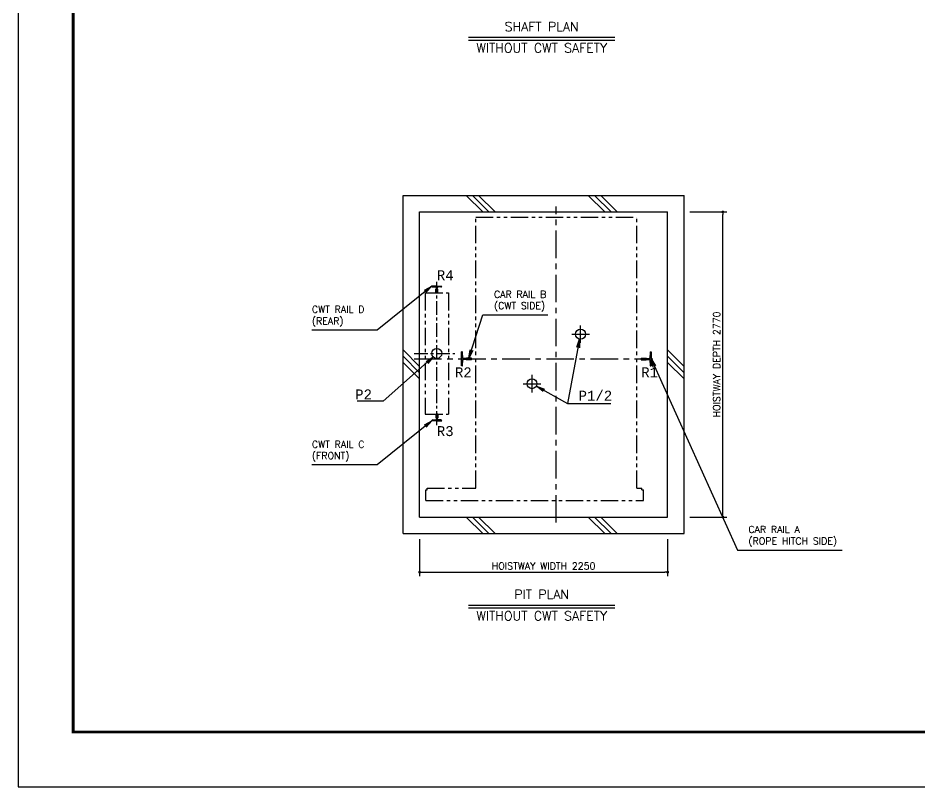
# Model space of a CAD drawing. Header units: millimetres. Extents: x -106996 to 276536, y -21995 to 37993.
# Drawn here: x -21000 to -12819, y 0 to 6980 of the extents above; entities that cross this region are included whole.
import ezdxf
from ezdxf.enums import TextEntityAlignment as Align

# ---------------------------------------------------------------- set-up
doc = ezdxf.new("R2010")
doc.units = ezdxf.units.MM
doc.header["$LTSCALE"] = 100
doc.linetypes.add('CENTERX2', pattern=[4, 2.5, -0.5, 0.5, -0.5])
doc.linetypes.add('PHANTOM2', pattern=[31.749999999999986, 15.875, -3.174999999999998, 3.174999999999998, -3.174999999999998, 3.174999999999998, -3.174999999999998])
doc.layers.get('0').update_dxf_attribs({"color": 3})
for name, color, linetype in [('BUFFER', 3, 'Continuous'), ('BUILDING', 3, 'Continuous'), ('CENTER-LINE', 7, 'CENTERX2'), ('CWT', 1, 'Continuous'), ('DIM', 2, 'Continuous'), ('FRAME', 5, 'Continuous'), ('OTHERS', 4, 'Continuous'), ('W-DASHED-LINE', 111, 'PHANTOM2')]:
    doc.layers.add(name, color=color, linetype=linetype)
doc.styles.get("Standard").update_dxf_attribs({"font": 'romans.shx', "bigfont": 'bigfont.shx'})
doc.styles.add('STYLE1', font='monos.ttf')
doc.dimstyles.new('1-50IN', dxfattribs={"dimscale": 25, "dimtxt": 2.5, "dimasz": 1, "dimexe": 1.5, "dimexo": 2, "dimgap": 1, "dimtad": 3, "dimdsep": 46, "dimtxsty": 'Standard', "dimblk1": 'DOT', "dimblk2": 'DOT', "dimsah": 1, "dimcen": 0.09, "dimclrd": 256, "dimclre": 256, "dimclrt": 256, "dimadec": 0, "dimazin": 0, "dimtfac": 1, "dimtmove": 0, "dimatfit": 3, "dimldrblk": 'DOT', "dimfxl": 0, "dimtolj": 1, "dimtzin": 0, "dimarcsym": 0})
doc.dimstyles.new('1-50IN-ARROW', dxfattribs={"dimscale": 25, "dimtxt": 2.5, "dimasz": 3, "dimexe": 1.5, "dimexo": 2, "dimgap": 1, "dimtad": 3, "dimdsep": 46, "dimtxsty": 'Standard', "dimblk1": 'OPEN', "dimblk2": 'OPEN', "dimsah": 1, "dimcen": 0.09, "dimclrd": 256, "dimclre": 256, "dimclrt": 256, "dimadec": 0, "dimazin": 0, "dimtfac": 1, "dimtmove": 0, "dimatfit": 3, "dimldrblk": 'OPEN', "dimfxl": 0, "dimtolj": 1, "dimtzin": 0, "dimarcsym": 0})

# ---------------------------------------------------------------- blocks, each defined once
blk = doc.blocks.new('SHAFT_PLAN_O')
at = {"layer": 'DIM'}
for p, q in [((-663.7281787953686, 25), (663.7281787953686, 25)), ((-663.7281787953686, 0), (663.7281787953686, 0))]:
    blk.add_line(p, q, dxfattribs=at)
blk.add_text('SHAFT PLAN', height=83.33333333333333, rotation=2.503791269200001e-06, dxfattribs=at).set_placement((0, 55), align=Align.BOTTOM_CENTER)
blk.add_text('WITHOUT CWT SAFETY', height=83.33333333333333, rotation=2.503791269200001e-06, dxfattribs=at).set_placement((0, -30), align=Align.TOP_CENTER)
blk = doc.blocks.new('BUFFER')
at = {"layer": 'BUFFER'}
blk.add_circle((-0.371045374865389, 0), 45, dxfattribs=at)
blk = doc.blocks.new('RAIL3')
at = {"layer": 'OTHERS'}
for p, q in [((-84.78717037427214, 63.500000000015), (-88.8999938959614, 63.500000000015)), ((-88.8999938959614, -63.49999999998498), (-88.8999938959614, 63.500000000015)), ((-78.1619858602362, 11.61766559720899), (-80.79314134494143, 59.71847680161681)), ((-49.05591312263277, 5.000000000015003), (-71.17243505890701, 5.000000000015003)), ((-0.7999938959551403, 7.940000000018243), (-44.49999389595222, 7.940000000018243)), ((0, 7.139999999998963), (-0.8000000000029102, 7.940000000003238)), ((0, -7.139999999998963), (0, 7.139999999998963)), ((0, -7.139999999998963), (0, 7.139999999998963)), ((-84.78717037427214, -63.49999999998498), (-88.8999938959614, -63.49999999998498)), ((-80.79314134494143, -59.71847680158589), (-78.1619858602362, -11.61766559717898)), ((-49.05591312263277, -4.999999999984993), (-71.17243505890701, -4.999999999984993)), ((-29.85245383900519, -7.939999999987321), (-44.49999389595222, -7.939999999987321)), ((-0.7999938959551403, -7.939999999987321), (-29.85245383900519, -7.939999999987321)), ((0, -7.139999999998963), (-0.8000000000029102, -7.940000000001872))]:
    blk.add_line(p, q, dxfattribs=at)
for centre, radius, start, end in [((-84.78717037427214, 59.50000000001502), 3.999999999996709, 3.131007747822764, 90), ((-71.17243505890701, 12.000000000015), 7.000000000002049, 183.1310077478226, 270), ((-49.05591312263277, 10.00000000001591), 5, 270, 325.2928902828995), ((-49.05591312263277, 10.00000000001591), 5, 325.2928902828995, 335.6694662591475), ((-84.78717037427214, -59.49999999998453), 4.00000000000034, 270, 356.8689922521772), ((-71.17243505890701, -11.99999999998454), 6.999999999999888, 90, 176.8689922521772), ((-49.05591312263277, -9.999999999984084), 4.99999999999998, 24.33053374085246, 90)]:
    blk.add_arc(centre, radius, start, end, dxfattribs=at)
blk = doc.blocks.new('PCWT_A02_L')
at = {"layer": 'CWT', "linetype": 'PHANTOM2', "ltscale": 0.1}
for p, q in [((-104.9999999999963, 549.999998473977), (-104.9999999999963, -550.0000015260227)), ((-104.9999999999963, 549.999998473977), (105.0000000000036, 549.999998473977)), ((105.0000000000036, 549.999998473977), (105.0000000000036, -550.0000015260227)), ((-104.9999999999963, -550.0000015260227), (105.0000000000036, -550.0000015260227))]:
    blk.add_line(p, q, dxfattribs=at)
at = {"layer": 'OTHERS'}
for p, q in [((3.638e-12, 612.0000045780542), (-44.49999999999635, 612.0000045780542)), ((-44.49999999999635, 612.0000045780542), (-44.49999999999635, 611.4928387624532)), ((-37.13013487527496, 603.5176942472098), (-8.606165702945873, 601.26394853483)), ((-7.939999999995053, 583.4000045780557), (-3.999999999996361, 587.3400045780543)), ((-7.939999999995053, 551.0000045780542), (-7.939999999995053, 583.4000045780557)), ((-3.999999999996361, 587.3400045780543), (-3.999999999996361, 596.2794832128056)), ((3.638e-12, 612.0000045780542), (44.50000000000365, 612.0000045780542)), ((4.000000000003636, 587.3400045780543), (4.000000000003636, 596.2794832128056)), ((7.940000000002326, 583.4000045780557), (4.000000000003636, 587.3400045780543)), ((7.940000000002326, 551.0000045780542), (7.940000000002326, 583.4000045780557)), ((37.13013487528224, 603.5176942472133), (8.606165702953147, 601.26394853483)), ((44.50000000000365, 612.0000045780542), (44.50000000000365, 611.4928387624532)), ((-7.939999999995053, 551.0000045780542), (-6.939999999995053, 550.0000045780542)), ((3.638e-12, 550.0000045780542), (-6.939999999995053, 550.0000045780542)), ((3.638e-12, 550.0000045780542), (6.940000000002326, 550.0000045780542)), ((7.940000000002326, 551.0000045780542), (6.940000000002326, 550.0000045780542)), ((-7.939999999995053, -551.000001526023), (-6.939999999995053, -550.0000015260227)), ((-7.939999999995053, -551.000001526023), (-7.939999999995053, -583.4000015260244)), ((3.638e-12, -550.0000015260227), (-6.939999999995053, -550.0000015260227)), ((3.638e-12, -550.0000015260227), (6.940000000002326, -550.0000015260227)), ((7.940000000002326, -551.000001526023), (6.940000000002326, -550.0000015260227)), ((7.940000000002326, -551.000001526023), (7.940000000002326, -583.4000015260244)), ((-44.49999999999635, -612.0000015260227), (-44.49999999999635, -611.4928357104218)), ((3.638e-12, -612.0000015260227), (-44.49999999999635, -612.0000015260227)), ((-37.13013487527496, -603.5176911951785), (-8.606165702945873, -601.2639454827986)), ((-7.939999999995053, -583.4000015260244), (-3.999999999996361, -587.3400015260231)), ((-3.999999999996361, -587.3400015260231), (-3.999999999996361, -596.2794801607743)), ((3.638e-12, -612.0000015260227), (44.50000000000365, -612.0000015260227)), ((7.940000000002326, -583.4000015260244), (4.000000000003636, -587.3400015260231)), ((4.000000000003636, -587.3400015260231), (4.000000000003636, -596.2794801607743)), ((37.13013487528224, -603.5176911951821), (8.606165702953147, -601.2639454827986)), ((44.50000000000365, -612.0000015260227), (44.50000000000365, -611.4928357104218))]:
    blk.add_line(p, q, dxfattribs=at)
for centre, radius, start, end in [((-36.49999999999636, 611.4928387624532), 8, 180, 265.4823116983306), ((-8.999999999996364, 596.2794832128056), 5, 0, 85.48231169833065), ((9.000000000003636, 596.2794832128056), 5, 94.51768830166938, 180), ((36.50000000000364, 611.4928387624532), 8, 274.5176883016693, 0), ((-36.49999999999636, -611.4928357104218), 8, 94.51768830166938, 180), ((-8.999999999996364, -596.2794801607743), 5, 274.5176883016693, 0), ((9.000000000003636, -596.2794801607743), 5, 180, 265.4823116983306), ((36.50000000000364, -611.4928357104218), 8, 0, 85.48231169833065)]:
    blk.add_arc(centre, radius, start, end, dxfattribs=at)
blk = doc.blocks.new('_OPEN')
at = {"color": 0, "linetype": 'ByBlock'}
for p, q in [((-1, 0.1666666666666666), (0, 0)), ((0, 0), (-1, -0.1666666666666666)), ((0, 0), (-1, 0))]:
    blk.add_line(p, q, dxfattribs=at)
blk = doc.blocks.new('_DOT')
at = {"color": 0, "linetype": 'ByBlock'}
blk.add_line((-0.5, 0), (-1, 0), dxfattribs=at)
at = {"color": 0, "linetype": 'ByBlock', "const_width": 0.5}
blk.add_lwpolyline([(-0.25, 0, 1), (0.25, 0, 1)], format="xyb", close=True, dxfattribs=at)
blk = doc.blocks.new('*D137')
at = {"layer": 'DEFPOINTS', "color": 0, "transparency": 16777216}
for p in [(-17357.5, 2300.000009412692), (-15107.5, 2300.000009412692), (-15107.5, 1950.000009412692)]:
    blk.add_point(p, dxfattribs=at)
at = {"layer": 'DIM', "lineweight": -2, "transparency": 16777216}
for p, q in [((-17357.5, 2250.000009412692), (-17357.5, 1912.500009412692)), ((-15107.5, 2250.000009412692), (-15107.5, 1912.500009412692)), ((-17332.5, 1950.000009412692), (-15132.5, 1950.000009412692))]:
    blk.add_line(p, q, dxfattribs=at)
at = {"layer": 'DIM', "lineweight": -2, "transparency": 16777216, "xscale": 25, "yscale": 25, "zscale": 25, "rotation": 180}
blk.add_blockref('_DOT', (-17357.5, 1950.000009412692), dxfattribs=at)
at = {"layer": 'DIM', "lineweight": -2, "transparency": 16777216, "xscale": 25, "yscale": 25, "zscale": 25}
blk.add_blockref('_DOT', (-15107.5, 1950.000009412692), dxfattribs=at)
at = {"layer": 'DIM', "transparency": 16777216, "insert": (-16232.5, 2006.250009412692), "char_height": 62.5, "attachment_point": 5}
blk.add_mtext('\\A1;HOISTWAY WIDTH 2250', dxfattribs=at)
blk = doc.blocks.new('*D138')
at = {"layer": 'DEFPOINTS', "color": 0, "transparency": 16777216}
for p in [(-14957.5, 5220.000009412692), (-14607.5, 5220.000009412692), (-14957.5, 2450.000009412692)]:
    blk.add_point(p, dxfattribs=at)
at = {"layer": 'DIM', "lineweight": -2, "transparency": 16777216}
for p, q in [((-14907.5, 5220.000009412692), (-14570, 5220.000009412692)), ((-14607.5, 2475.000009412692), (-14607.5, 5195.000009412692)), ((-14907.5, 2450.000009412692), (-14570, 2450.000009412692))]:
    blk.add_line(p, q, dxfattribs=at)
at = {"layer": 'DIM', "lineweight": -2, "transparency": 16777216, "xscale": 25, "yscale": 25, "zscale": 25}
for p, rotation in [((-14607.5, 5220.000009412692), 90), ((-14607.5, 2450.000009412692), 270)]:
    blk.add_blockref('_DOT', p, dxfattribs=dict(at, rotation=rotation))
at = {"layer": 'DIM', "transparency": 16777216, "insert": (-14663.75, 3835.000009412692), "char_height": 62.5, "attachment_point": 5, "rotation": 90}
blk.add_mtext('\\A1;HOISTWAY DEPTH 2770', dxfattribs=at)
blk = doc.blocks.new('PIT_PLAN_O')
at = {"layer": 'DIM'}
for p, q in [((-663.7281787953677, 25), (663.7281787953688, 25)), ((-663.7281787953677, 0), (663.7281787953688, 0))]:
    blk.add_line(p, q, dxfattribs=at)
blk.add_text('PIT PLAN', height=83.33333333333333, rotation=2.503791269200001e-06, dxfattribs=at).set_placement((9.095e-13, 56.25), align=Align.BOTTOM_CENTER)
blk.add_text('WITHOUT CWT SAFETY', height=83.33333333333333, rotation=2.503791269200001e-06, dxfattribs=at).set_placement((9.095e-13, -30), align=Align.TOP_CENTER)
blk = doc.blocks.new('P1-2_L')
at = {"layer": 'DIM', "insert": (201.9121567127877, -379.1028442619937), "char_height": 90, "attachment_point": 7, "style": 'STYLE1'}
blk.add_mtext('P1/2', dxfattribs=at)
at = {"layer": 'DIM'}
blk.add_leader([(211.2368925325827, 178.3153295536758), (101.9121567127877, -404.1028442619937)], dimstyle='1-50IN-ARROW', dxfattribs=at)
at = {"layer": 'DIM', "annotation_type": 0, "has_hookline": 1, "hookline_direction": 0, "text_width": 291.5038650737877}
blk.add_leader([(-178.4919278435118, -248.0939260096129), (101.9121567127877, -404.1028442619937), (176.9121567127877, -404.1028442619937)], dimstyle='1-50IN-ARROW', dxfattribs=at)

msp = doc.modelspace()

# ---------------------------------------------------------------- linework, layer by layer
at = {"layer": 'BUILDING'}
for p, q in [((-17507.5, 5370.000009412692), (-14957.5, 5370.000009412692)), ((-17507.5, 2300.000009412692), (-17507.5, 5370.000009412692)), ((-16785.32, 5220.000009412692), (-16935.32, 5370.000009412692)), ((-16728.75, 5220.000009412692), (-16878.75, 5370.000009412692)), ((-16672.18, 5220.000009412692), (-16822.18, 5370.000009412692)), ((-15677.82, 5220.000009412692), (-15827.82, 5370.000009412692)), ((-15621.25, 5220.000009412692), (-15771.25, 5370.000009412692)), ((-15564.68, 5220.000009412692), (-15714.68, 5370.000009412692)), ((-14957.5, 2300.000009412692), (-14957.5, 5370.000009412692)), ((-17357.5, 5220.000009412692), (-15107.5, 5220.000009412692)), ((-17357.5, 2450.000009412692), (-17357.5, 5220.000009412692)), ((-15107.5, 2450.000009412692), (-15107.5, 5220.000009412692)), ((-17507.5, 3966.570009412692), (-17357.5, 3816.570009412692)), ((-15107.5, 3966.570009412692), (-14957.5, 3816.570009412692)), ((-17507.5, 3910.000009412692), (-17357.5, 3760.000009412692)), ((-17507.5, 3853.430009412692), (-17357.5, 3703.430009412692)), ((-15107.5, 3910.000009412692), (-14957.5, 3760.000009412692)), ((-15107.5, 3853.430009412692), (-14957.5, 3703.430009412692)), ((-17357.5, 2450.000009412692), (-15107.5, 2450.000009412692)), ((-16785.32, 2300.000009412692), (-16935.32, 2450.000009412692)), ((-16728.75, 2300.000009412692), (-16878.75, 2450.000009412692)), ((-16672.18, 2300.000009412692), (-16822.18, 2450.000009412692)), ((-15677.82, 2300.000009412692), (-15827.82, 2450.000009412692)), ((-15621.25, 2300.000009412692), (-15771.25, 2450.000009412692)), ((-15564.68, 2300.000009412692), (-15714.68, 2450.000009412692)), ((-17507.5, 2300.000009412692), (-14957.5, 2300.000009412692))]:
    msp.add_line(p, q, dxfattribs=at)
at = {"layer": 'CENTER-LINE'}
for p, q in [((-16117.5, 2400.000009412692), (-16117.5, 5270.000009412692)), ((-15897.5, 4030.000009412692), (-15897.5, 4190.000009412692)), ((-15977.5, 4110.000009412692), (-15817.5, 4110.000009412692)), ((-17407.5, 3885.000009412692), (-15242.5, 3885.000009412692)), ((-16337.5, 3580.000009412692), (-16337.5, 3740.000009412692)), ((-16417.5, 3660.000009412692), (-16257.5, 3660.000009412692))]:
    msp.add_line(p, q, dxfattribs=at)
at = {"layer": 'CENTER-LINE', "ltscale": 0.5}
for p, q in [((-17201.5, 3285.000009412692), (-17201.5, 4585.000009412692)), ((-17407.5, 3935.000009412692), (-17036.5, 3935.000009412692))]:
    msp.add_line(p, q, dxfattribs=at)
at = {"layer": 'DEFPOINTS'}
msp.add_lwpolyline([(-21000, 9.41269172471948e-06), (0, 9.41269172471948e-06), (0, 15000.00000941269), (-21000, 15000.00000941269)], close=True, dxfattribs=at)
at = {"layer": 'FRAME', "const_width": 25}
msp.add_lwpolyline([(-20500, 500.0000094126881), (-500, 500.0000094126881), (-500, 14500.00000941269), (-20500, 14500.00000941269)], close=True, dxfattribs=at)
at = {"layer": 'W-DASHED-LINE', "ltscale": 0.1}
for p, q in [((-16848.5, 5171.000009412692), (-15386.5, 5171.000009412692)), ((-16848.5, 2713.500009412692), (-16848.5, 5171.000009412692)), ((-15386.5, 2713.500009412692), (-15386.5, 5171.000009412692)), ((-17289.5, 2713.500009412692), (-16848.5, 2713.500009412692)), ((-17289.5, 2696.000009412692), (-17289.5, 2713.500009412692)), ((-15386.5, 2713.500009412692), (-15340.5, 2713.500009412692)), ((-15340.5, 2696.000009412692), (-15340.5, 2713.500009412692)), ((-17302.5, 2696.000009412692), (-17289.5, 2696.000009412692)), ((-17302.5, 2600.000009412692), (-17302.5, 2696.000009412692)), ((-15340.5, 2696.000009412692), (-15327.5, 2696.000009412692)), ((-15327.5, 2600.000009412692), (-15327.5, 2696.000009412692)), ((-17302.5, 2600.000009412692), (-15327.5, 2600.000009412692))]:
    msp.add_line(p, q, dxfattribs=at)

# ---------------------------------------------------------------- block references
at = {"layer": 'BUFFER'}
for p in [(-15897.5, 4110.000009412692), (-17201.5, 3935.000009412692), (-16337.5, 3660.000009412692)]:
    msp.add_blockref('BUFFER', p, dxfattribs=at)
at = {"layer": 'DIM'}
for name, p in [('SHAFT_PLAN_O', (-16250, 6780.000009412692)), ('P1-2_L', (-16117.5, 3885.000009412692)), ('PIT_PLAN_O', (-16250, 1625.000009412692))]:
    msp.add_blockref(name, p, dxfattribs=at)
at = {"layer": 'OTHERS'}
msp.add_blockref('RAIL3', (-16887.5, 3885.000009412692), dxfattribs=at)
at = {"layer": 'OTHERS', "rotation": 180}
msp.add_blockref('RAIL3', (-15347.5, 3885.000009412692), dxfattribs=at)
at = {"layer": 'W-DASHED-LINE'}
msp.add_blockref('PCWT_A02_L', (-17201.5, 3935.000009412692), dxfattribs=at)

# ---------------------------------------------------------------- texts
at = {"layer": 'DIM', "style": 'STYLE1'}
for s, p in [('R4', (-17201.5, 4600.000009412692)), ('R2', (-17037.3679, 3718.546209412692)), ('R1', (-15347.5, 3718.928809412692)), ('R3', (-17201.5, 3185.000009412692))]:
    msp.add_text(s, height=90, dxfattribs=at).set_placement(p)
at = {"layer": 'DIM', "char_height": 62.5, "attachment_point": 4}
for s, insert in [('CAR RAIL B\\P(CWT SIDE)', (-16682.5, 4410.000009412692)), ('CWT RAIL D\\P(REAR)', (-18334.5, 4272.000009412692)), ('CWT RAIL C\\P(FRONT)', (-18334.5, 3048.000009412692)), ('CAR RAIL A\\P(ROPE HITCH SIDE)', (-14374.5, 2275.000009412692))]:
    msp.add_mtext(s, dxfattribs=dict(at, insert=insert))
at = {"layer": 'DIM', "insert": (-17789.5, 3518.200009412692), "char_height": 90, "attachment_point": 9, "rotation": 2.504416593605687e-06, "style": 'STYLE1'}
msp.add_mtext('P2', dxfattribs=at)

# ---------------------------------------------------------------- dimensions: what is measured, and where the dimension line sits
at = {"layer": 'DIM'}
dim = msp.add_linear_dim(base=(-14607.5, 5220.000009412692), p1=(-14957.5, 2450.000009412692), p2=(-14957.5, 5220.000009412692), angle=90, text='HOISTWAY DEPTH <>', dimstyle='1-50IN', override={"dimpost": '\\X'}, dxfattribs=at)
dim.commit()
dim.dimension.update_dxf_attribs({"geometry": '*D138', "text_midpoint": (-14607.5, 3835.000009412692), "dimtype": 160})
dim = msp.add_linear_dim(base=(-15107.5, 1950.000009412692), p1=(-17357.5, 2300.000009412692), p2=(-15107.5, 2300.000009412692), text='HOISTWAY WIDTH <>', dimstyle='1-50IN', override={"dimpost": '\\X'}, dxfattribs=at)
dim.commit()
dim.dimension.update_dxf_attribs({"geometry": '*D137', "text_midpoint": (-16232.5, 2006.250009412692)})

# ---------------------------------------------------------------- leaders
at = {"layer": 'DIM', "annotation_type": 0, "has_hookline": 1}
for points, hookline_direction, text_width in [([(-17246, 4547.000009412692), (-17742.83333333333, 4147.29762846031), (-17817.83333333333, 4147.29762846031)], 1, 491.6666666666667), ([(-16909.5, 3892.940009412692), (-16782.5, 4285.29762846031), (-16707.5, 4285.29762846031)], 0, 488.6904761904763), ([(-15258.6, 3885.000009412692), (-14474.5, 2150.297628460311), (-14399.5, 2150.297628460311)], 0, 848.809523809524), ([(-17246, 3323.000009412692), (-17742.83333333333, 2923.297628460311), (-17817.83333333333, 2923.297628460311)], 1, 491.6666666666667)]:
    msp.add_leader(points, dimstyle='1-50IN-ARROW', dxfattribs=dict(at, hookline_direction=hookline_direction, text_width=text_width))
at = {"layer": 'DIM', "annotation_type": 0, "has_hookline": 1, "hookline_direction": 1, "text_width": 135.5375966268447, "horizontal_direction": (0.9999999999999992, 4.37103154e-08, 0)}
msp.add_leader([(-17233.3, 3903.200009412692), (-17689.49999890724, 3503.200013783723), (-17764.49999890724, 3503.200010505449)], dimstyle='1-50IN-ARROW', dxfattribs=at)

doc.saveas('drawing.dxf')
